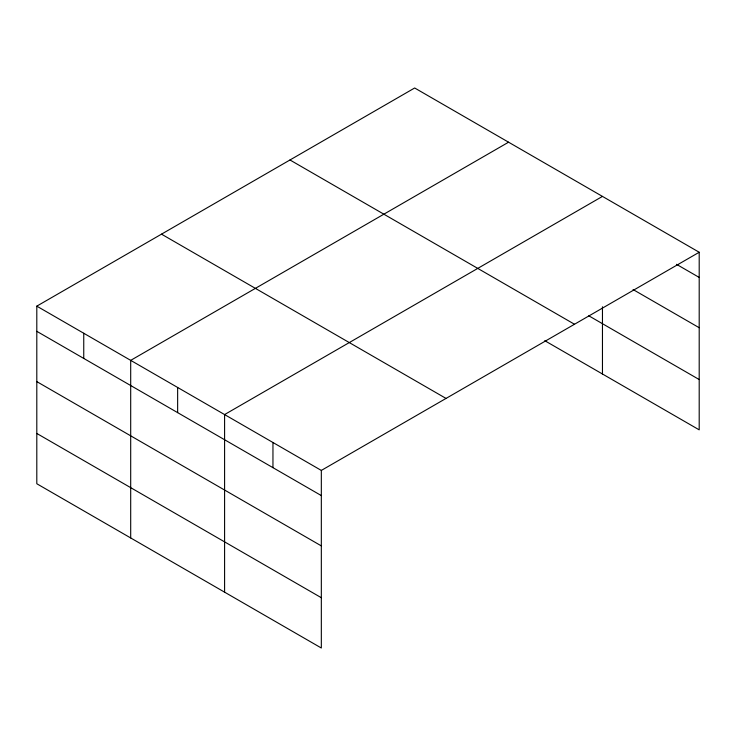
<?xml version="1.0" encoding="UTF-8"?>
<svg xmlns="http://www.w3.org/2000/svg" width="736" height="736" viewBox="0 0 736 736"><rect width="100%" height="100%" fill="white"/><g stroke="black" fill="none" stroke-linecap="round" stroke-linejoin="round"><path stroke-width="1.1" d="M36.8 306.148L321.328 470.424L321.328 648.011L36.8 483.745L36.8 306.148L414.672 87.989L699.2 252.255L699.2 429.852L544.76 340.685M508.567 142.195L130.695 360.364L130.695 537.952M602.462 196.402L224.59 414.57L224.59 592.158M321.328 470.424L699.2 252.255M676.494 264.316L699.2 277.426M633.061 289.542L699.2 327.722M588.772 315.79L699.2 379.546M289.975 159.979L574.503 324.254M161.497 234.158L446.025 398.424M36.8 331.32L321.328 495.586M36.8 381.616L321.328 545.891M36.8 433.449L321.328 597.715M602.462 306.802L602.462 373.998M272.955 442.492L272.955 467.664M177.643 387.467L177.643 412.629M83.748 333.252L83.748 358.423"/></g></svg>
